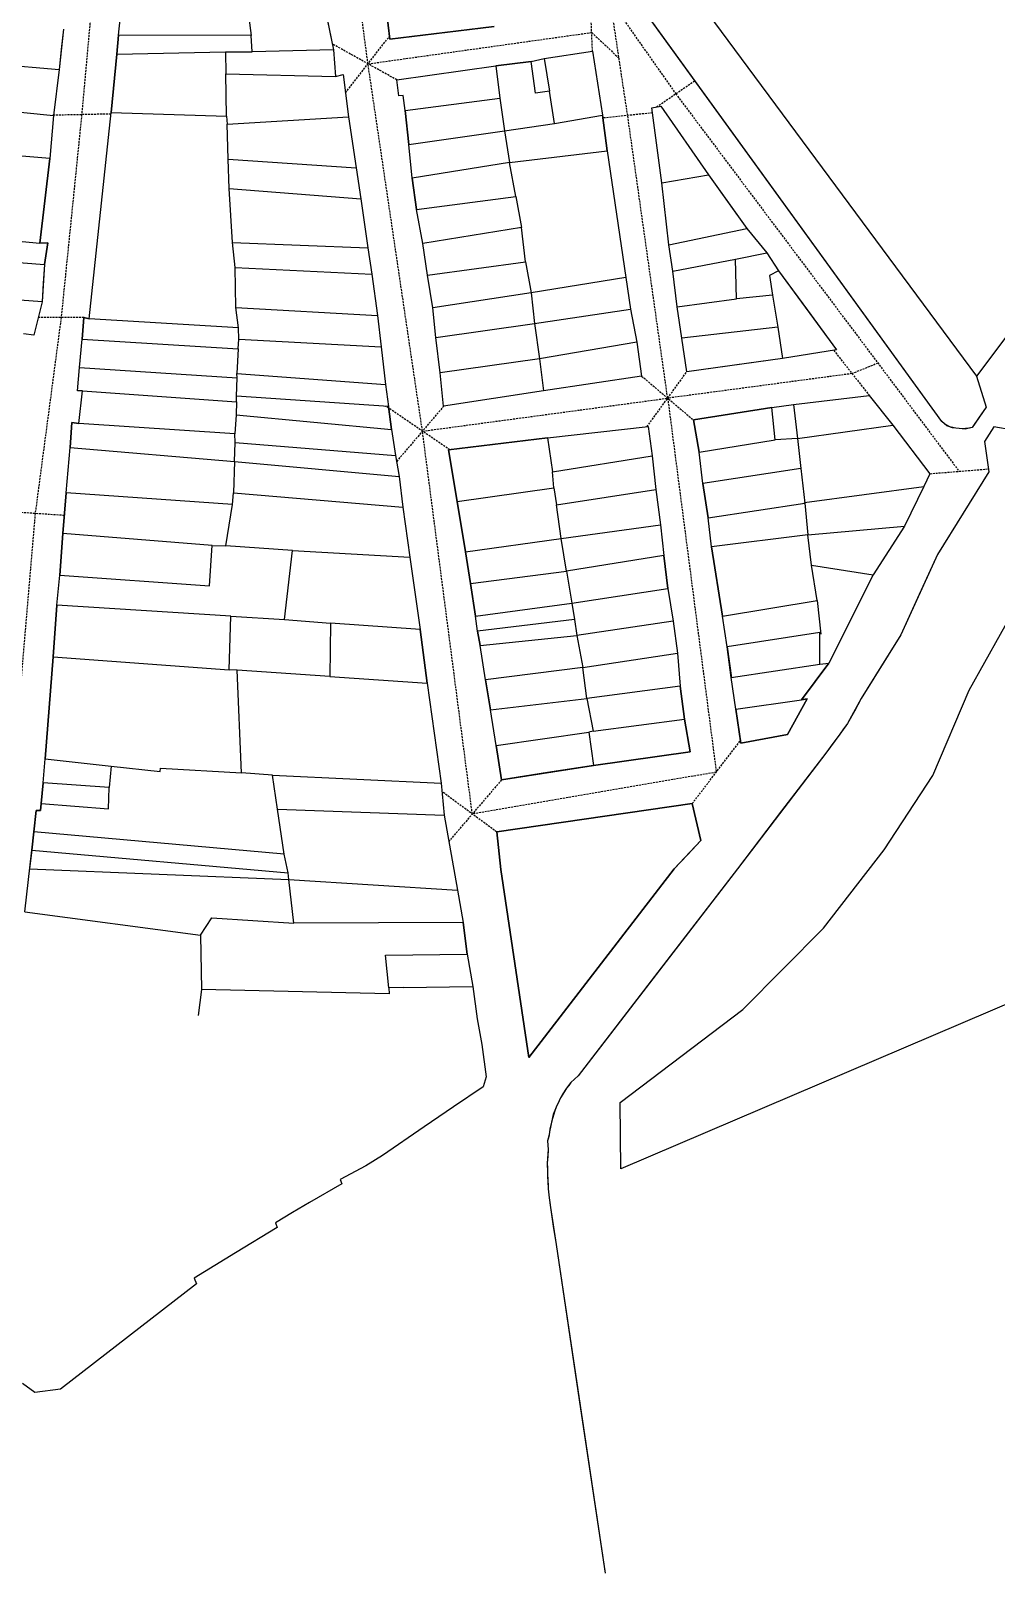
# Model space of a CAD drawing. Header units: millimetres. Extents: x 601939 to 603701, y 1317526 to 1318934.
# Drawn here: x 602534.1 to 602779.6, y 1317556.6 to 1317949 of the extents above; entities that cross this region are included whole.
import ezdxf

# ---------------------------------------------------------------- set-up
doc = ezdxf.new("R2010")
doc.units = ezdxf.units.MM
doc.linetypes.add('DASHED', pattern=[0.75, 0.5, -0.25])
for name, color, linetype in [('1', 7, 'Continuous'), ('12', 7, 'Continuous'), ('2', 7, 'Continuous'), ('50', 7, 'Continuous'), ('9', 7, 'Continuous')]:
    doc.layers.add(name, color=color, linetype=linetype)

msp = doc.modelspace()

# ---------------------------------------------------------------- linework, layer by layer
at = {"layer": '1', "color": 1, "linetype": 'Continuous'}
for points in [[(602807.32, 1317904.72), (602774.62, 1317861.17), (602777.02, 1317853.26), (602775.27, 1317850.69), (602773.52, 1317848.13), (602772.63, 1317847.9), (602770.95, 1317847.74), (602769.33, 1317847.92), (602767.78, 1317848.27), (602766.43, 1317849.06), (602765.79, 1317849.59), (602697.14, 1317944.43), (602628.49, 1318039.27), (602626.91, 1318040.39), (602625.33, 1318041.5), (602621.36, 1318043.83), (602618, 1318045.4), (602616.28, 1318045.78), (602614.55, 1318046.16), (602612.11, 1318046.46), (602609.67, 1318046.76), (602606.76, 1318050.67), (602607.16, 1318054.17), (602611.78, 1318058.24)], [(602609.42, 1317952.4), (602610.24, 1317948.28), (602611.06, 1317944.17), (602611.63, 1317937.42), (602613.56, 1317937.88), (602614.91, 1317927.12), (602616.81, 1317914.13), (602618.04, 1317906.26), (602619.79, 1317893.83), (602620.87, 1317887.13), (602622.31, 1317876.57), (602623.24, 1317868.65), (602624.27, 1317859.06), (602625.1, 1317853.43), (602625.87, 1317847.54), (602626.85, 1317840.94), (602627.77, 1317835.66), (602628.75, 1317827.85), (602630.5, 1317815.06), (602633.12, 1317796.74), (602634.93, 1317783.08), (602638.43, 1317757.61), (602639.2, 1317749.48), (602642.61, 1317730.36), (602644.06, 1317722.17), (602645.06, 1317714.09), (602646.52, 1317705.9), (602647.62, 1317697.62), (602648.81, 1317691.16), (602649.92, 1317682.87), (602649.11, 1317680.38), (602641.61, 1317675.29), (602634.11, 1317670.2), (602623.52, 1317662.89), (602619.31, 1317660.23), (602612.82, 1317656.8), (602613.18, 1317655.63), (602604.97, 1317650.92), (602600.63, 1317648.34), (602596.3, 1317645.75), (602596.76, 1317644.53), (602586.19, 1317638.11), (602575.62, 1317631.69), (602576.24, 1317630.27), (602558.96, 1317616.86), (602541.69, 1317603.44), (602535.14, 1317602.56), (602532.03, 1317604.88)], [(602532.56, 1317724.83), (602534.36, 1317740.53), (602534.91, 1317745.2), (602535.51, 1317750.68), (602536.58, 1317750.68), (602536.78, 1317752.46), (602537.28, 1317757.69), (602537.73, 1317763.78), (602539.77, 1317789.72), (602540.71, 1317802.92), (602541.51, 1317810.53), (602542.25, 1317821.09), (602543.15, 1317831.45), (602544.15, 1317843.03), (602544.59, 1317849.37), (602546.32, 1317849.07), (602547.27, 1317857.45), (602545.95, 1317857.44), (602546.5, 1317863.38), (602547.15, 1317870.54), (602547.6, 1317876.08), (602548.92, 1317875.77), (602554.52, 1317928.27), (602556.02, 1317943.09), (602556.42, 1317947.91), (602556.87, 1317951.93)], [(602651.97, 1317950.11), (602638.71, 1317948.5), (602625.44, 1317946.88), (602624.57, 1317954.04)], [(602542.39, 1317949.42), (602541.84, 1317944.29), (602541.29, 1317939.16), (602539.93, 1317927.49), (602538.99, 1317916.57), (602537.71, 1317905.76), (602536.43, 1317894.95), (602538.41, 1317895.05), (602537.61, 1317889.57), (602537.29, 1317884.79), (602536.97, 1317880.02), (602534.85, 1317871.54), (602532.25, 1317871.89)], [(602627.19, 1317936.53), (602652.34, 1317940.11), (602661.34, 1317941.19), (602664.69, 1317941.95), (602676.94, 1317943.8), (602679.45, 1317927.56), (602680.64, 1317918.52), (602685.42, 1317886.29), (602686.6, 1317878.22), (602688.19, 1317869.8), (602689.43, 1317861.17), (602664.48, 1317857.38), (602639.07, 1317853.55), (602638.25, 1317861.97), (602637.11, 1317870.96), (602636.34, 1317878.52), (602634.95, 1317886.84), (602633.82, 1317894.91), (602632.23, 1317903.59), (602631.09, 1317911.56), (602630.22, 1317920.08), (602629.29, 1317928.76), (602628.82, 1317932.57), (602627.7, 1317932.47), (602627.19, 1317936.53)], [(602692.06, 1317929.4), (602694.34, 1317929.86), (602706.42, 1317912.41), (602711.31, 1317905.56), (602716.2, 1317898.72), (602721.29, 1317892.53), (602724.25, 1317887.97), (602731.64, 1317877.92), (602739.02, 1317867.88), (602725.25, 1317865.68), (602713.08, 1317863.97), (602700.91, 1317862.25), (602699.68, 1317870.78), (602698.5, 1317878.8), (602697.36, 1317887.83), (602696.34, 1317894.53), (602694.58, 1317910.37), (602692.06, 1317929.4)], [(602702.61, 1317850.02), (602722.53, 1317853.14), (602728.07, 1317853.91), (602747.33, 1317856.22), (602753.29, 1317848.66), (602762.71, 1317836.34), (602761.19, 1317833.09), (602756.28, 1317822.98), (602748.32, 1317810.63), (602742.68, 1317799.38), (602737.03, 1317788.13), (602730.08, 1317778.83), (602731.5, 1317779.09), (602726.49, 1317769.95), (602714.65, 1317767.75), (602713.41, 1317776.43), (602712.18, 1317784.45), (602711.15, 1317792.26), (602710.02, 1317800.13), (602707.19, 1317817.69), (602706.37, 1317825.1), (602704.98, 1317833.83), (602704.05, 1317841.85), (602702.61, 1317850.02)], [(602640.36, 1317842.38), (602665.52, 1317845.46), (602691.13, 1317848.33), (602692.11, 1317840.87), (602693.09, 1317832.29), (602694.27, 1317823.36), (602695.1, 1317815.49), (602696.13, 1317807.12), (602697.42, 1317798.79), (602698.55, 1317790.72), (602699.27, 1317782.25), (602700.36, 1317773.92), (602701.79, 1317765.6), (602677.2, 1317762.12), (602665.51, 1317760.28), (602653.82, 1317758.44), (602652.44, 1317767.17), (602651.05, 1317776.25), (602649.77, 1317783.86), (602648.38, 1317792.64), (602647.71, 1317796.3), (602647.2, 1317800.1), (602645.96, 1317808.43), (602644.68, 1317816.45), (602642.52, 1317829.29), (602640.36, 1317842.38)], [(602783.84, 1317847.38), (602778.96, 1317848.29), (602776.58, 1317844.53), (602777.71, 1317836.81), (602771.19, 1317826.3), (602764.68, 1317815.78), (602760, 1317805.57), (602755.31, 1317795.36), (602750.3, 1317787.23), (602745.28, 1317779.11), (602743.53, 1317775.93), (602741.78, 1317772.76), (602740.79, 1317771.44), (602739.8, 1317770.11), (602738.03, 1317767.68), (602736.25, 1317765.24), (602725.02, 1317750.54), (602713.78, 1317735.85), (602693.54, 1317709.5), (602673.29, 1317683.16), (602672.35, 1317682.31), (602671.42, 1317681.47), (602670.89, 1317680.73), (602670.36, 1317679.99), (602669.8, 1317679.15), (602668.84, 1317677.55), (602668.44, 1317676.78), (602667.68, 1317675.2), (602667.33, 1317674.23), (602666.75, 1317672.33), (602666.53, 1317671.38), (602666.33, 1317670.49), (602666.03, 1317668.86), (602665.93, 1317668.13), (602665.73, 1317667.36), (602665.53, 1317666.6), (602665.59, 1317665.5), (602665.64, 1317664.41), (602665.55, 1317662.66), (602665.45, 1317660.9), (602665.46, 1317659.76), (602665.46, 1317658.61), (602665.52, 1317657.44), (602665.63, 1317655.33), (602665.68, 1317654.39), (602665.95, 1317652.15), (602666.1, 1317650.88), (602666.26, 1317649.61), (602666.97, 1317644.93), (602667.67, 1317640.26), (602673.91, 1317598.44), (602680.16, 1317556.62)], [(602652.63, 1317745.19), (602702.27, 1317752.45), (602704.53, 1317743.02), (602701.12, 1317739.41), (602697.72, 1317735.81), (602679.22, 1317711.8), (602660.72, 1317687.79), (602653.66, 1317735.68), (602652.63, 1317745.19)]]:
    msp.add_lwpolyline(points, dxfattribs=at)
at = {"layer": '12', "color": 1, "linetype": 'DASHED'}
for p, q in [((602676.94, 1317943.8), (602676.54, 1317953.38)), ((602614.14, 1317933.26), (602625.35, 1317947.66)), ((602676.74, 1317948.59), (602683.69, 1317942.05)), ((602627.19, 1317936.53), (602610.76, 1317945.68)), ((602693.24, 1317929.64), (602702.98, 1317936.36)), ((602554.47, 1317927.84), (602539.63, 1317927.52)), ((602692.22, 1317928.14), (602679.55, 1317926.81)), ((602547.67, 1317876.06), (602535.99, 1317876.11)), ((602738.27, 1317867.76), (602747.63, 1317855.84)), ((602749.53, 1317864.45), (602742.95, 1317861.8)), ((602689.43, 1317861.17), (602702.62, 1317849.99)), ((602690.8, 1317848.29), (602700.91, 1317862.25)), ((602640.67, 1317842.42), (602624.43, 1317853.47)), ((602639.15, 1317853.56), (602627.11, 1317839.41)), ((602762.71, 1317836.34), (602777.6, 1317837.55)), ((602542.65, 1317825.7), (602527.78, 1317826.72)), ((602702.29, 1317752.4), (602714.55, 1317768.41)), ((602653.82, 1317758.44), (602640.4, 1317742.78)), ((602652.63, 1317745.15), (602638.63, 1317755.49))]:
    msp.add_line(p, q, dxfattribs=at)
at = {"layer": '2', "color": 1, "linetype": 'Continuous'}
for p, q in [((602556.42, 1317947.91), (602556.87, 1317951.93)), ((602589.55, 1317952.32), (602590.17, 1317947.8)), ((602609.42, 1317952.4), (602611.06, 1317944.17)), ((602542.39, 1317949.42), (602541.29, 1317939.16)), ((602556.42, 1317947.91), (602556.02, 1317943.09)), ((602590.17, 1317947.8), (602556.42, 1317947.91)), ((602590.43, 1317943.69), (602590.17, 1317947.8)), ((602556.02, 1317943.09), (602554.52, 1317928.27)), ((602556.02, 1317943.09), (602583.62, 1317943.68)), ((602583.62, 1317943.68), (602590.43, 1317943.69)), ((602583.62, 1317943.68), (602583.68, 1317938.05)), ((602611.06, 1317944.17), (602590.43, 1317943.69)), ((602611.06, 1317944.17), (602611.63, 1317937.42)), ((602516.12, 1317941.37), (602541.29, 1317939.16)), ((602541.29, 1317939.16), (602539.93, 1317927.49)), ((602661.34, 1317941.19), (602652.34, 1317940.11)), ((602652.34, 1317940.11), (602653.42, 1317931.89)), ((602661.34, 1317941.19), (602664.69, 1317941.95)), ((602662.47, 1317933.17), (602661.34, 1317941.19)), ((602664.69, 1317941.95), (602665.97, 1317933.63)), ((602583.9, 1317927.29), (602583.68, 1317938.05)), ((602583.68, 1317938.05), (602611.63, 1317937.42)), ((602611.63, 1317937.42), (602613.56, 1317937.88)), ((602613.56, 1317937.88), (602614.91, 1317927.12)), ((602629.29, 1317928.76), (602653.42, 1317931.89)), ((602653.42, 1317931.89), (602654.56, 1317923.57)), ((602665.97, 1317933.63), (602662.47, 1317933.17)), ((602667.26, 1317925.46), (602665.97, 1317933.63)), ((602515.13, 1317929.89), (602539.93, 1317927.49)), ((602539.93, 1317927.49), (602538.99, 1317916.57)), ((602548.92, 1317875.77), (602554.52, 1317928.27)), ((602554.52, 1317928.27), (602583.9, 1317927.29)), ((602583.9, 1317927.29), (602584.01, 1317925.26)), ((602584.01, 1317925.26), (602614.91, 1317927.12)), ((602614.91, 1317927.12), (602616.81, 1317914.13)), ((602629.29, 1317928.76), (602630.22, 1317920.08)), ((602667.26, 1317925.46), (602679.45, 1317927.56)), ((602680.64, 1317918.52), (602679.45, 1317927.56)), ((602692.06, 1317929.4), (602694.34, 1317929.86)), ((602694.58, 1317910.37), (602692.06, 1317929.4)), ((602694.34, 1317929.86), (602706.42, 1317912.41)), ((602584.27, 1317916.37), (602584.01, 1317925.26)), ((602630.22, 1317920.08), (602654.56, 1317923.57)), ((602654.56, 1317923.57), (602667.26, 1317925.46)), ((602654.56, 1317923.57), (602655.84, 1317915.5)), ((602631.09, 1317911.56), (602630.22, 1317920.08)), ((602538.99, 1317916.57), (602514.33, 1317918.57)), ((602536.43, 1317894.95), (602538.99, 1317916.57)), ((602584.59, 1317908.86), (602584.27, 1317916.37)), ((602584.27, 1317916.37), (602616.81, 1317914.13)), ((602655.84, 1317915.5), (602631.09, 1317911.56)), ((602655.84, 1317915.5), (602680.64, 1317918.52)), ((602657.43, 1317906.87), (602655.84, 1317915.5)), ((602680.64, 1317918.52), (602685.42, 1317886.29)), ((602616.81, 1317914.13), (602618.04, 1317906.26)), ((602631.09, 1317911.56), (602632.23, 1317903.59)), ((602694.58, 1317910.37), (602706.42, 1317912.41)), ((602706.42, 1317912.41), (602716.2, 1317898.72)), ((602585.38, 1317895.16), (602584.59, 1317908.86)), ((602584.59, 1317908.86), (602618.04, 1317906.26)), ((602696.34, 1317894.53), (602694.58, 1317910.37)), ((602618.04, 1317906.26), (602619.79, 1317893.83)), ((602632.23, 1317903.59), (602657.43, 1317906.87)), ((602633.82, 1317894.91), (602632.23, 1317903.59)), ((602657.43, 1317906.87), (602658.87, 1317898.95)), ((602512.79, 1317897.2), (602536.43, 1317894.95)), ((602658.87, 1317898.95), (602633.82, 1317894.91)), ((602659.9, 1317890.27), (602658.87, 1317898.95)), ((602696.34, 1317894.53), (602716.2, 1317898.72)), ((602716.2, 1317898.72), (602721.29, 1317892.53)), ((602538.41, 1317895.05), (602536.43, 1317894.95)), ((602537.61, 1317889.57), (602538.41, 1317895.05)), ((602586.05, 1317888.81), (602585.38, 1317895.16)), ((602585.38, 1317895.16), (602619.79, 1317893.83)), ((602619.79, 1317893.83), (602620.87, 1317887.13)), ((602634.95, 1317886.84), (602633.82, 1317894.91)), ((602697.36, 1317887.83), (602696.34, 1317894.53)), ((602713.27, 1317890.9), (602721.29, 1317892.53)), ((602721.29, 1317892.53), (602724.25, 1317887.97)), ((602512.19, 1317891.51), (602537.61, 1317889.57)), ((602537.61, 1317889.57), (602536.97, 1317880.02)), ((602586.27, 1317878.61), (602586.05, 1317888.81)), ((602586.05, 1317888.81), (602620.87, 1317887.13)), ((602634.95, 1317886.84), (602659.9, 1317890.27)), ((602659.9, 1317890.27), (602661.34, 1317882.31)), ((602697.36, 1317887.83), (602713.27, 1317890.9)), ((602698.5, 1317878.8), (602697.36, 1317887.83)), ((602713.59, 1317880.85), (602713.27, 1317890.9)), ((602724.25, 1317887.97), (602721.97, 1317886.79)), ((602620.87, 1317887.13), (602622.31, 1317876.57)), ((602636.34, 1317878.52), (602634.95, 1317886.84)), ((602685.42, 1317886.29), (602661.34, 1317882.31)), ((602685.42, 1317886.29), (602686.6, 1317878.22)), ((602721.97, 1317886.79), (602722.74, 1317881.72)), ((602536.97, 1317880.02), (602511.4, 1317882.02)), ((602536.97, 1317880.02), (602534.85, 1317871.54)), ((602661.34, 1317882.31), (602636.34, 1317878.52)), ((602661.34, 1317882.31), (602662.21, 1317874.54)), ((602698.5, 1317878.8), (602713.59, 1317880.85)), ((602722.74, 1317881.72), (602713.59, 1317880.85)), ((602722.74, 1317881.72), (602724.07, 1317873.65)), ((602547.6, 1317876.08), (602547.15, 1317870.54)), ((602548.92, 1317875.77), (602547.6, 1317876.08)), ((602586.94, 1317873.48), (602586.27, 1317878.61)), ((602586.27, 1317878.61), (602622.31, 1317876.57)), ((602622.31, 1317876.57), (602623.24, 1317868.65)), ((602637.11, 1317870.96), (602636.34, 1317878.52)), ((602662.21, 1317874.54), (602686.6, 1317878.22)), ((602686.6, 1317878.22), (602688.19, 1317869.8)), ((602699.68, 1317870.78), (602698.5, 1317878.8)), ((602586.94, 1317873.48), (602548.92, 1317875.77)), ((602587, 1317870.54), (602586.94, 1317873.48)), ((602637.11, 1317870.96), (602662.21, 1317874.54)), ((602662.21, 1317874.54), (602663.5, 1317865.56)), ((602724.07, 1317873.65), (602699.68, 1317870.78)), ((602724.07, 1317873.65), (602725.25, 1317865.68)), ((602534.85, 1317871.54), (602532.25, 1317871.89)), ((602546.5, 1317863.38), (602547.15, 1317870.54)), ((602547.15, 1317870.54), (602586.85, 1317868.1)), ((602586.85, 1317868.1), (602587, 1317870.54)), ((602587, 1317870.54), (602623.24, 1317868.65)), ((602623.24, 1317868.65), (602624.27, 1317859.06)), ((602638.25, 1317861.97), (602637.11, 1317870.96)), ((602688.19, 1317869.8), (602663.5, 1317865.56)), ((602586.85, 1317868.1), (602586.5, 1317861.86)), ((602663.5, 1317865.56), (602638.25, 1317861.97)), ((602663.5, 1317865.56), (602664.48, 1317857.38)), ((602545.95, 1317857.44), (602546.5, 1317863.38)), ((602546.5, 1317863.38), (602586.61, 1317860.74)), ((602586.46, 1317856.07), (602586.61, 1317860.74)), ((602586.61, 1317860.74), (602586.5, 1317861.86)), ((602586.5, 1317861.86), (602624.27, 1317859.06)), ((602547.27, 1317857.45), (602545.95, 1317857.44)), ((602546.32, 1317849.07), (602547.27, 1317857.45)), ((602547.27, 1317857.45), (602586.41, 1317854.6)), ((602624.27, 1317859.06), (602625.1, 1317853.43)), ((602586.41, 1317854.6), (602586.37, 1317851.3)), ((602586.41, 1317854.6), (602586.46, 1317856.07)), ((602625.1, 1317853.43), (602586.46, 1317856.07)), ((602625.87, 1317847.54), (602625.1, 1317853.43)), ((602722.53, 1317853.14), (602728.07, 1317853.91)), ((602723.36, 1317844.97), (602722.53, 1317853.14)), ((602728.07, 1317853.91), (602729.1, 1317845.33)), ((602544.59, 1317849.37), (602544.15, 1317843.03)), ((602546.32, 1317849.07), (602544.59, 1317849.37)), ((602586.02, 1317846.48), (602546.32, 1317849.07)), ((602586.37, 1317851.3), (602586.02, 1317846.48)), ((602586.37, 1317851.3), (602625.87, 1317847.54)), ((602729.1, 1317845.33), (602753.29, 1317848.66)), ((602586.08, 1317844.29), (602586.02, 1317846.48)), ((602625.87, 1317847.54), (602626.85, 1317840.94)), ((602665.52, 1317845.46), (602666.8, 1317836.83)), ((602704.05, 1317841.85), (602723.36, 1317844.97)), ((602729.1, 1317845.33), (602723.36, 1317844.97)), ((602729.1, 1317845.33), (602729.93, 1317837.62)), ((602543.15, 1317831.45), (602544.15, 1317843.03)), ((602544.15, 1317843.03), (602585.88, 1317839.47)), ((602585.88, 1317839.47), (602586.08, 1317844.29)), ((602586.08, 1317844.29), (602626.85, 1317840.94)), ((602626.85, 1317840.94), (602627.77, 1317835.66)), ((602666.8, 1317836.83), (602692.11, 1317840.87)), ((602692.11, 1317840.87), (602693.09, 1317832.29)), ((602704.98, 1317833.83), (602704.05, 1317841.85)), ((602585.88, 1317839.47), (602585.69, 1317831.5)), ((602585.88, 1317839.47), (602627.77, 1317835.66)), ((602667.11, 1317832.72), (602666.8, 1317836.83)), ((602729.93, 1317837.62), (602704.98, 1317833.83)), ((602729.93, 1317837.62), (602730.91, 1317828.84)), ((602627.77, 1317835.66), (602628.75, 1317827.85)), ((602704.98, 1317833.83), (602706.37, 1317825.1)), ((602730.81, 1317829.04), (602761.19, 1317833.09)), ((602761.19, 1317833.09), (602756.28, 1317822.98)), ((602543.15, 1317831.45), (602542.25, 1317821.09)), ((602585.39, 1317828.46), (602543.15, 1317831.45)), ((602585.39, 1317828.46), (602585.69, 1317831.5)), ((602585.69, 1317831.5), (602628.75, 1317827.85)), ((602642.52, 1317829.29), (602667.11, 1317832.72)), ((602642.52, 1317829.29), (602644.68, 1317816.45)), ((602667.11, 1317832.72), (602667.83, 1317828.4)), ((602667.83, 1317828.4), (602693.09, 1317832.29)), ((602693.09, 1317832.29), (602694.27, 1317823.36)), ((602730.91, 1317828.84), (602730.81, 1317829.04)), ((602583.68, 1317817.95), (602585.39, 1317828.46)), ((602628.75, 1317827.85), (602630.5, 1317815.06)), ((602668.97, 1317819.83), (602667.83, 1317828.4)), ((602706.37, 1317825.1), (602730.91, 1317828.84)), ((602707.19, 1317817.69), (602706.37, 1317825.1)), ((602730.91, 1317828.84), (602731.69, 1317820.82)), ((602668.97, 1317819.83), (602694.27, 1317823.36)), ((602694.27, 1317823.36), (602695.1, 1317815.49)), ((602731.69, 1317820.82), (602756.28, 1317822.98)), ((602756.28, 1317822.98), (602748.32, 1317810.63)), ((602542.25, 1317821.09), (602541.51, 1317810.53)), ((602580.23, 1317818.09), (602542.25, 1317821.09)), ((602579.53, 1317807.79), (602580.23, 1317818.09)), ((602580.23, 1317818.09), (602583.68, 1317817.95)), ((602600.66, 1317816.8), (602583.68, 1317817.95)), ((602644.68, 1317816.45), (602668.97, 1317819.83)), ((602670.35, 1317811.55), (602668.97, 1317819.83)), ((602731.69, 1317820.82), (602707.19, 1317817.69)), ((602707.19, 1317817.69), (602710.02, 1317800.13)), ((602732.61, 1317813.1), (602731.69, 1317820.82)), ((602598.66, 1317799.23), (602600.66, 1317816.8)), ((602600.66, 1317816.8), (602630.5, 1317815.06)), ((602630.5, 1317815.06), (602633.12, 1317796.74)), ((602644.68, 1317816.45), (602645.96, 1317808.43)), ((602695.1, 1317815.49), (602670.35, 1317811.55)), ((602696.13, 1317807.12), (602695.1, 1317815.49)), ((602540.71, 1317802.92), (602541.51, 1317810.53)), ((602541.51, 1317810.53), (602579.53, 1317807.79)), ((602645.96, 1317808.43), (602670.35, 1317811.55)), ((602670.35, 1317811.55), (602671.69, 1317803.38)), ((602734.05, 1317804.07), (602732.61, 1317813.1)), ((602732.61, 1317813.1), (602748.32, 1317810.63)), ((602748.32, 1317810.63), (602737.03, 1317788.13)), ((602645.96, 1317808.43), (602647.2, 1317800.1)), ((602671.69, 1317803.38), (602696.13, 1317807.12)), ((602696.13, 1317807.12), (602697.42, 1317798.79)), ((602540.71, 1317802.92), (602539.77, 1317789.72)), ((602584.98, 1317800.08), (602540.71, 1317802.92)), ((602647.2, 1317800.1), (602671.69, 1317803.38)), ((602671.69, 1317803.38), (602672.36, 1317799.27)), ((602710.02, 1317800.13), (602734.05, 1317804.07)), ((602734.05, 1317804.07), (602734.98, 1317795.54)), ((602584.55, 1317786.47), (602584.98, 1317800.08)), ((602584.98, 1317800.08), (602598.66, 1317799.23)), ((602598.66, 1317799.23), (602610.3, 1317798.28)), ((602610.3, 1317798.28), (602610.17, 1317784.78)), ((602633.12, 1317796.74), (602610.3, 1317798.28)), ((602647.71, 1317796.3), (602647.2, 1317800.1)), ((602672.36, 1317799.27), (602647.71, 1317796.3)), ((602672.36, 1317799.27), (602672.92, 1317795.16)), ((602697.42, 1317798.79), (602672.92, 1317795.16)), ((602697.42, 1317798.79), (602698.55, 1317790.72)), ((602711.15, 1317792.26), (602710.02, 1317800.13)), ((602634.93, 1317783.08), (602633.12, 1317796.74)), ((602647.71, 1317796.3), (602648.38, 1317792.64)), ((602648.38, 1317792.64), (602672.92, 1317795.16)), ((602672.92, 1317795.16), (602674.46, 1317787.04)), ((602734.73, 1317795.9), (602711.15, 1317792.26)), ((602734.79, 1317787.88), (602734.73, 1317795.9)), ((602734.98, 1317795.54), (602734.73, 1317795.9)), ((602649.77, 1317783.86), (602648.38, 1317792.64)), ((602674.46, 1317787.04), (602698.55, 1317790.72)), ((602698.55, 1317790.72), (602699.27, 1317782.25)), ((602711.15, 1317792.26), (602712.28, 1317784.4)), ((602539.77, 1317789.72), (602537.73, 1317763.78)), ((602539.77, 1317789.72), (602584.55, 1317786.47)), ((602586.58, 1317786.32), (602584.55, 1317786.47)), ((602587.7, 1317760.23), (602586.58, 1317786.32)), ((602610.17, 1317784.78), (602586.58, 1317786.32)), ((602674.46, 1317787.04), (602649.77, 1317783.86)), ((602675.49, 1317779.12), (602674.46, 1317787.04)), ((602712.18, 1317784.45), (602734.79, 1317787.88)), ((602730.08, 1317778.83), (602737.03, 1317788.13)), ((602734.79, 1317787.88), (602737.03, 1317788.13)), ((602610.17, 1317784.78), (602634.93, 1317783.08)), ((602634.93, 1317783.08), (602638.43, 1317757.61)), ((602649.77, 1317783.86), (602651.05, 1317776.25)), ((602699.27, 1317782.25), (602675.49, 1317779.12)), ((602700.36, 1317773.92), (602699.27, 1317782.25)), ((602713.41, 1317776.43), (602712.18, 1317784.45)), ((602651.05, 1317776.25), (602675.49, 1317779.12)), ((602675.49, 1317779.12), (602677.08, 1317770.8)), ((602713.41, 1317776.43), (602730.08, 1317778.83)), ((602652.44, 1317767.17), (602651.05, 1317776.25)), ((602652.44, 1317767.17), (602676.01, 1317770.6)), ((602677.08, 1317770.8), (602676.01, 1317770.6)), ((602676.01, 1317770.6), (602677.2, 1317762.12)), ((602677.08, 1317770.8), (602700.36, 1317773.92)), ((602537.28, 1317757.69), (602537.73, 1317763.78)), ((602537.73, 1317763.78), (602554.55, 1317761.92)), ((602554.55, 1317761.92), (602554.05, 1317756.49)), ((602554.55, 1317761.92), (602567.01, 1317760.56)), ((602567.01, 1317760.56), (602567.11, 1317761.38)), ((602567.11, 1317761.38), (602587.7, 1317760.23)), ((602595.57, 1317759.64), (602587.7, 1317760.23)), ((602596.81, 1317751.01), (602595.57, 1317759.64)), ((602595.57, 1317759.64), (602638.43, 1317757.61)), ((602537.28, 1317757.69), (602536.78, 1317752.46)), ((602554.05, 1317756.49), (602537.28, 1317757.69)), ((602553.91, 1317751.06), (602554.05, 1317756.49)), ((602638.43, 1317757.61), (602639.2, 1317749.48)), ((602535.51, 1317750.68), (602534.91, 1317745.2)), ((602536.58, 1317750.68), (602535.51, 1317750.68)), ((602536.78, 1317752.46), (602536.58, 1317750.68)), ((602536.78, 1317752.46), (602553.91, 1317751.06)), ((602598.51, 1317739.54), (602596.81, 1317751.01)), ((602596.81, 1317751.01), (602639.2, 1317749.48)), ((602639.2, 1317749.48), (602642.61, 1317730.36)), ((602534.91, 1317745.2), (602534.36, 1317740.53)), ((602598.51, 1317739.54), (602534.91, 1317745.2)), ((602534.36, 1317740.53), (602533.81, 1317735.85)), ((602534.36, 1317740.53), (602599.58, 1317734.77)), ((602599.58, 1317734.77), (602598.51, 1317739.54)), ((602533.81, 1317735.85), (602599.76, 1317733.06)), ((602599.76, 1317733.06), (602599.58, 1317734.77)), ((602600.97, 1317722.02), (602599.76, 1317733.06)), ((602599.76, 1317733.06), (602642.61, 1317730.36)), ((602642.61, 1317730.36), (602644.06, 1317722.17)), ((602532.56, 1317724.83), (602577.25, 1317718.94)), ((602577.25, 1317718.94), (602580.18, 1317723.32)), ((602580.18, 1317723.32), (602600.97, 1317722.02)), ((602644.06, 1317722.17), (602600.97, 1317722.02)), ((602645.06, 1317714.09), (602644.06, 1317722.17)), ((602577.25, 1317718.94), (602577.51, 1317705.15)), ((602624.28, 1317713.81), (602645.06, 1317714.09)), ((602625.13, 1317705.52), (602624.28, 1317713.81)), ((602645.06, 1317714.09), (602646.52, 1317705.9)), ((602577.51, 1317705.15), (602576.67, 1317698.49)), ((602625.23, 1317704), (602577.51, 1317705.15)), ((602628.84, 1317705.59), (602625.13, 1317705.52)), ((602625.13, 1317705.52), (602625.23, 1317704)), ((602628.84, 1317705.59), (602646.52, 1317705.9)), ((602646.52, 1317705.9), (602647.62, 1317697.62))]:
    msp.add_line(p, q, dxfattribs=at)
for points in [[(602611.78, 1318058.24), (602606.58, 1318100.26), (602612.72, 1318103.77), (602837.94, 1317955.11), (602840.03, 1317948.26), (602774.62, 1317861.17)], [(602774.62, 1317861.17), (602777.02, 1317853.26), (602773.52, 1317848.13), (602771.74, 1317847.67), (602770.17, 1317847.82), (602768.49, 1317848.02), (602767.06, 1317848.52), (602765.79, 1317849.59), (602628.49, 1318039.27), (602625.33, 1318041.5), (602621.36, 1318043.83), (602618, 1318045.4), (602614.55, 1318046.16), (602609.67, 1318046.76), (602606.76, 1318050.67), (602607.16, 1318054.17), (602611.78, 1318058.24)], [(602611.78, 1318058.24), (602629.02, 1318054.45), (602632.83, 1318052.63), (602774.62, 1317861.17)], [(602626.09, 1317954.14), (602624.57, 1317954.04), (602625.44, 1317946.88), (602651.97, 1317950.11)], [(602664.69, 1317941.95), (602676.94, 1317943.8), (602679.45, 1317927.56)], [(602629.29, 1317928.76), (602628.82, 1317932.57), (602627.7, 1317932.47), (602627.19, 1317936.53), (602652.34, 1317940.11)], [(602724.25, 1317887.97), (602739.02, 1317867.88), (602725.25, 1317865.68)], [(602688.19, 1317869.8), (602689.43, 1317861.17), (602664.48, 1317857.38)], [(602725.25, 1317865.68), (602700.91, 1317862.25), (602699.68, 1317870.78)], [(602664.48, 1317857.38), (602639.07, 1317853.55), (602638.25, 1317861.97)], [(602722.53, 1317853.14), (602702.61, 1317850.02), (602704.05, 1317841.85)], [(602728.07, 1317853.91), (602747.33, 1317856.22), (602753.29, 1317848.66)], [(602753.29, 1317848.66), (602762.71, 1317836.34), (602761.19, 1317833.09)], [(602665.52, 1317845.46), (602640.36, 1317842.38), (602642.52, 1317829.29)], [(602783.84, 1317847.38), (602778.96, 1317848.29), (602776.58, 1317844.53), (602777.71, 1317836.81), (602764.68, 1317815.78), (602755.31, 1317795.36), (602745.28, 1317779.11), (602741.78, 1317772.76), (602739.8, 1317770.11), (602736.25, 1317765.24), (602713.78, 1317735.85), (602673.29, 1317683.16), (602671.42, 1317681.47), (602670.36, 1317679.99), (602669.24, 1317678.31), (602668.44, 1317676.78), (602667.68, 1317675.2), (602666.98, 1317673.27), (602666.53, 1317671.38), (602666.13, 1317669.6), (602665.93, 1317668.13), (602665.53, 1317666.6), (602665.64, 1317664.41), (602665.45, 1317660.9), (602665.46, 1317658.61), (602665.57, 1317656.27), (602665.68, 1317654.39), (602665.95, 1317652.15), (602666.26, 1317649.61), (602667.67, 1317640.26), (602680.16, 1317556.62)], [(602783.84, 1317847.38), (602778.96, 1317848.29), (602776.58, 1317844.53), (602777.71, 1317836.81), (602764.68, 1317815.78), (602755.31, 1317795.36), (602745.28, 1317779.11), (602741.78, 1317772.76), (602739.8, 1317770.11), (602736.25, 1317765.24), (602713.78, 1317735.85), (602673.29, 1317683.16), (602671.42, 1317681.47), (602670.36, 1317679.99), (602669.24, 1317678.31), (602668.44, 1317676.78), (602667.68, 1317675.2), (602666.98, 1317673.27), (602666.53, 1317671.38), (602666.13, 1317669.6), (602665.93, 1317668.13), (602665.53, 1317666.6), (602665.64, 1317664.41), (602665.45, 1317660.9), (602665.46, 1317658.61), (602665.57, 1317656.27), (602665.68, 1317654.39), (602665.95, 1317652.15), (602666.26, 1317649.61), (602667.67, 1317640.26), (602680.16, 1317556.62)], [(602665.52, 1317845.46), (602691.13, 1317848.33), (602692.11, 1317840.87)], [(602713.41, 1317776.43), (602714.65, 1317767.75), (602726.49, 1317769.95), (602731.5, 1317779.09), (602730.08, 1317778.83)], [(602677.2, 1317762.12), (602701.79, 1317765.6), (602700.36, 1317773.92)], [(602652.44, 1317767.17), (602653.82, 1317758.44), (602677.2, 1317762.12)], [(602653.66, 1317735.68), (602660.72, 1317687.79), (602697.72, 1317735.81), (602704.53, 1317743.02), (602702.27, 1317752.45), (602652.63, 1317745.19), (602653.66, 1317735.68)], [(602697.72, 1317735.81), (602704.53, 1317743.02), (602702.27, 1317752.45), (602652.63, 1317745.19), (602653.66, 1317735.68), (602660.72, 1317687.79), (602697.72, 1317735.81)]]:
    msp.add_lwpolyline(points, dxfattribs=at)
at = {"layer": '50', "color": 1, "linetype": 'Continuous'}
msp.add_lwpolyline([(602684.13, 1317659.45), (602684.02, 1317676.34), (602715.16, 1317700.05), (602735.72, 1317720.71), (602751.12, 1317740.66), (602763.49, 1317759.54), (602772.74, 1317781.27), (602788.62, 1317809.8), (602857.52, 1317733.53)], close=True, dxfattribs=at)
at = {"layer": '9', "color": 1, "linetype": 'DASHED'}
for p, q in [((602619.86, 1317940.61), (602610.91, 1318007.59)), ((602553.02, 1317993.56), (602547.05, 1317927.68)), ((602681.49, 1317956.62), (602698.11, 1317933)), ((602685.89, 1317927.47), (602681.49, 1317956.62)), ((602619.86, 1317940.61), (602676.74, 1317948.59)), ((602633.71, 1317847.16), (602619.86, 1317940.61)), ((602698.11, 1317933), (602770.16, 1317836.94)), ((602547.05, 1317927.68), (602541.83, 1317876.08)), ((602696.06, 1317855.55), (602685.89, 1317927.47)), ((602541.83, 1317876.08), (602535.22, 1317826.21)), ((602742.95, 1317861.8), (602696.06, 1317855.55)), ((602633.71, 1317847.16), (602696.06, 1317855.55)), ((602696.06, 1317855.55), (602708.42, 1317760.4)), ((602646.39, 1317749.76), (602633.71, 1317847.16)), ((602535.22, 1317826.21), (602526.56, 1317724.66)), ((602708.42, 1317760.4), (602646.39, 1317749.76))]:
    msp.add_line(p, q, dxfattribs=at)

doc.saveas('drawing.dxf')
